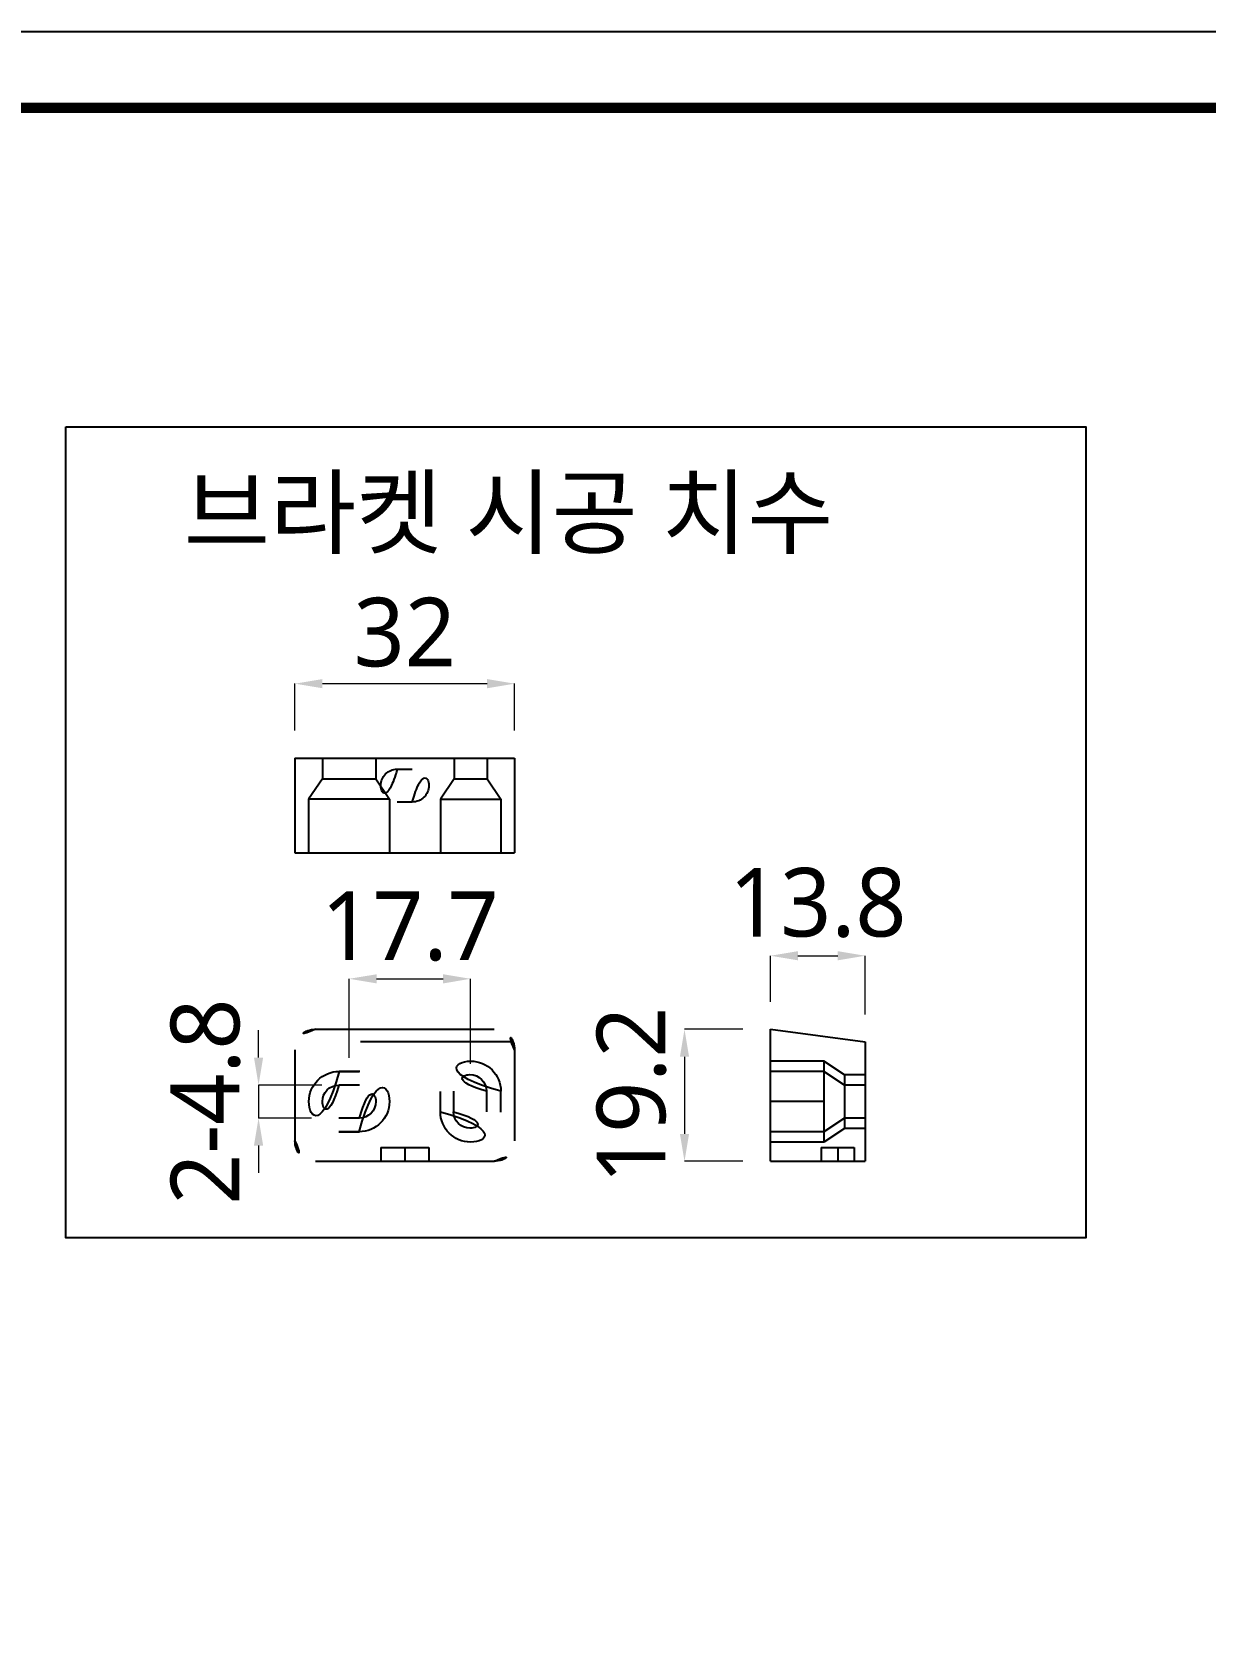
# Model space of a CAD drawing. Extents: x 16296675745 to 16296677481, y -37409619395 to -37409618123.
# Drawn here: x 16296676140.9 to 16296676311.8, y -37409618941.7 to -37409618710.2 of the extents above; entities that cross this region are included whole.
import ezdxf

# ---------------------------------------------------------------- set-up
doc = ezdxf.new("R2010")
doc.units = 0
doc.header["$LTSCALE"] = 10
doc.header["$MEASUREMENT"] = 0
doc.header["$PDMODE"] = 3
doc.header["$PDSIZE"] = -10
doc.linetypes.add('HIDDEN2', pattern=[4.7625, 3.175, -1.5875])
doc.linetypes.add('HIDDENX2', pattern=[0.75, 0.5, -0.25])
doc.layers.get('0').update_dxf_attribs({"linetype": 'CONTINUOUS'})
doc.layers.get('DEFPOINTS').update_dxf_attribs({"linetype": 'CONTINUOUS'})
doc.layers.add('BODY', color=7, linetype='CONTINUOUS')
doc.styles.add('Daelim Dimension', font='')
doc.styles.get('Daelim Dimension').set_extended_font_data('NanumGothic')
doc.dimstyles.new('DEFAULT', dxfattribs={"dimscale": 2, "dimtxt": 2, "dimasz": 2, "dimexe": 0, "dimexo": 2, "dimgap": 1, "dimtad": 1, "dimdec": 1, "dimzin": 9, "dimdsep": 46, "dimtxsty": 'Daelim Dimension', "dimcen": 0.5, "dimclrd": 252, "dimclre": 252, "dimclrt": 3, "dimadec": 1, "dimazin": 0, "dimtfac": 1, "dimtdec": 1, "dimtix": 1, "dimtmove": 0, "dimatfit": 3, "dimfxl": 1, "dimtolj": 1, "dimtzin": 1, "dimlwd": 9, "dimlwe": 9, "dimarcsym": 0})

# ---------------------------------------------------------------- blocks, each defined once
blk = doc.blocks.new('*D33')
at = {"color": 5, "lineweight": 9, "ltscale": 0.5, "transparency": 16777216}
for p, q in [((16296676179.22957, -37409618811.978447), (16296676179.22957, -37409618805.136909)), ((16296676183.22957, -37409618805.136909), (16296676207.22957, -37409618805.136909)), ((16296676211.22957, -37409618811.978447), (16296676211.22957, -37409618805.136909))]:
    blk.add_line(p, q, dxfattribs=at)
at = {"color": 5, "ltscale": 0.5, "transparency": 16777216}
for points in [[(16296676183.22957, -37409618804.470253), (16296676183.22957, -37409618805.803574), (16296676179.22957, -37409618805.136909)], [(16296676207.22957, -37409618804.470253), (16296676207.22957, -37409618805.803574), (16296676211.22957, -37409618805.136909)]]:
    blk.add_solid(points, dxfattribs=at)
at = {"layer": 'DEFPOINTS', "color": 0, "ltscale": 0.5, "transparency": 16777216}
for p in [(16296676211.22957, -37409618805.136909), (16296676179.22957, -37409618815.978447), (16296676211.22957, -37409618815.978447)]:
    blk.add_point(p, dxfattribs=at)
at = {"color": 7, "ltscale": 0.5, "transparency": 16777216, "insert": (16296676195.22957, -37409618797.686256), "char_height": 10, "attachment_point": 5, "style": 'Daelim Dimension'}
blk.add_mtext('\\A1;32', dxfattribs=at)
blk = doc.blocks.new('*D34')
at = {"color": 5, "lineweight": 9, "ltscale": 0.5, "transparency": 16777216}
for p, q in [((16296676187.13, -37409618859.62), (16296676187.13, -37409618848.13)), ((16296676191.13, -37409618848.13), (16296676200.82, -37409618848.13)), ((16296676204.82, -37409618860.52), (16296676204.82, -37409618848.13))]:
    blk.add_line(p, q, dxfattribs=at)
at = {"color": 5, "ltscale": 0.5, "transparency": 16777216}
for points in [[(16296676191.13, -37409618847.47), (16296676191.13, -37409618848.8), (16296676187.13, -37409618848.13)], [(16296676200.82, -37409618847.47), (16296676200.82, -37409618848.8), (16296676204.82, -37409618848.13)]]:
    blk.add_solid(points, dxfattribs=at)
at = {"layer": 'DEFPOINTS', "color": 0, "ltscale": 0.5, "transparency": 16777216}
for p in [(16296676204.82, -37409618848.13), (16296676187.13, -37409618863.62), (16296676204.82, -37409618864.52)]:
    blk.add_point(p, dxfattribs=at)
at = {"color": 7, "ltscale": 0.5, "transparency": 16777216, "insert": (16296676195.98, -37409618840.49), "char_height": 10, "attachment_point": 5, "style": 'Daelim Dimension'}
blk.add_mtext('\\A1;17.7', dxfattribs=at)
blk = doc.blocks.new('*D35')
at = {"color": 5, "lineweight": 9, "ltscale": 0.5, "transparency": 16777216}
for p, q in [((16296676248.48226, -37409618851.484337), (16296676248.48226, -37409618844.771461)), ((16296676252.48226, -37409618844.771461), (16296676258.282261, -37409618844.771461)), ((16296676262.282261, -37409618853.324341), (16296676262.282261, -37409618844.771461))]:
    blk.add_line(p, q, dxfattribs=at)
at = {"color": 5, "ltscale": 0.5, "transparency": 16777216}
for points in [[(16296676252.48226, -37409618844.104797), (16296676252.48226, -37409618845.438133), (16296676248.48226, -37409618844.771461)], [(16296676258.282261, -37409618844.104797), (16296676258.282261, -37409618845.438133), (16296676262.282261, -37409618844.771461)]]:
    blk.add_solid(points, dxfattribs=at)
at = {"layer": 'DEFPOINTS', "color": 0, "ltscale": 0.5, "transparency": 16777216}
for p in [(16296676262.282261, -37409618844.771461), (16296676248.48226, -37409618855.484337), (16296676262.282261, -37409618857.324341)]:
    blk.add_point(p, dxfattribs=at)
at = {"color": 7, "ltscale": 0.5, "transparency": 16777216, "insert": (16296676255.382259, -37409618837.070457), "char_height": 10, "attachment_point": 5, "style": 'Daelim Dimension'}
blk.add_mtext('\\A1;13.8', dxfattribs=at)
blk = doc.blocks.new('*D36')
at = {"color": 5, "lineweight": 9, "ltscale": 0.5, "transparency": 16777216}
for p, q in [((16296676244.48226, -37409618855.48434), (16296676235.96798, -37409618855.48434)), ((16296676235.96798, -37409618859.48434), (16296676235.96798, -37409618870.71546)), ((16296676244.48226, -37409618874.71546), (16296676235.96798, -37409618874.71546))]:
    blk.add_line(p, q, dxfattribs=at)
at = {"color": 5, "ltscale": 0.5, "transparency": 16777216}
for points in [[(16296676235.30132, -37409618859.48434), (16296676236.63465, -37409618859.48434), (16296676235.96798, -37409618855.48434)], [(16296676235.30132, -37409618870.71546), (16296676236.63465, -37409618870.71546), (16296676235.96798, -37409618874.71546)]]:
    blk.add_solid(points, dxfattribs=at)
at = {"layer": 'DEFPOINTS', "color": 0, "ltscale": 0.5, "transparency": 16777216}
for p in [(16296676248.48226, -37409618855.48434), (16296676235.96798, -37409618874.71546), (16296676248.48226, -37409618874.71546)]:
    blk.add_point(p, dxfattribs=at)
at = {"color": 7, "ltscale": 0.5, "transparency": 16777216, "insert": (16296676228.26698, -37409618865.0999), "char_height": 10, "attachment_point": 5, "rotation": 90, "style": 'Daelim Dimension'}
blk.add_mtext('\\A1;19.2', dxfattribs=at)
blk = doc.blocks.new('*D51')
at = {"color": 5, "lineweight": 9, "ltscale": 0.5, "transparency": 16777216}
for p, q in [((16296676173.93564, -37409618859.615494), (16296676173.93564, -37409618855.615494)), ((16296676183.12957, -37409618863.615494), (16296676173.93564, -37409618863.615494)), ((16296676173.93564, -37409618863.615494), (16296676173.93564, -37409618868.415489)), ((16296676181.62957, -37409618868.415489), (16296676173.93564, -37409618868.415489)), ((16296676173.93564, -37409618872.415489), (16296676173.93564, -37409618876.415489))]:
    blk.add_line(p, q, dxfattribs=at)
at = {"color": 5, "ltscale": 0.5, "transparency": 16777216}
for points in [[(16296676173.26897, -37409618859.615494), (16296676174.602301, -37409618859.615494), (16296676173.93564, -37409618863.615494)], [(16296676173.26897, -37409618872.415489), (16296676174.602301, -37409618872.415489), (16296676173.93564, -37409618868.415489)]]:
    blk.add_solid(points, dxfattribs=at)
at = {"layer": 'DEFPOINTS', "color": 0, "ltscale": 0.5, "transparency": 16777216}
for p in [(16296676187.12957, -37409618863.615494), (16296676173.93564, -37409618868.415489), (16296676185.62957, -37409618868.415489)]:
    blk.add_point(p, dxfattribs=at)
at = {"color": 7, "ltscale": 0.5, "transparency": 16777216, "insert": (16296676166.23464, -37409618866.015488), "char_height": 10, "attachment_point": 5, "rotation": 90, "style": 'Daelim Dimension'}
blk.add_mtext('\\A1;2-4.8', dxfattribs=at)

msp = doc.modelspace()

# ---------------------------------------------------------------- linework, layer by layer
at = {"ltscale": 0.5}
msp.add_lwpolyline([(16296675826.83497, -37409619187.177101), (16296676477.83497, -37409619187.177101), (16296676477.83497, -37409618710.177101), (16296675826.83497, -37409618710.177101)], close=True, dxfattribs=at)
at = {"color": 5, "linetype": 'ByBlock', "lineweight": 200, "const_width": 1.5}
msp.add_lwpolyline([(16296675837.303169, -37409619166.75238), (16296676467.303169, -37409619166.75238), (16296676467.303169, -37409618721.25238), (16296675837.303169, -37409618721.25238)], close=True, dxfattribs=at)
at = {"layer": 'BODY', "lineweight": -3, "ltscale": 0.7}
for p, q in [((16296676179.22957, -37409618815.978447), (16296676179.22957, -37409618829.778458)), ((16296676211.22957, -37409618815.978447), (16296676211.22957, -37409618829.778458))]:
    msp.add_line(p, q, dxfattribs=at)
at = {"layer": 'BODY'}
for p, q in [((16296676179.22957, -37409618815.978447), (16296676211.22957, -37409618815.978447)), ((16296676179.22957, -37409618829.778458), (16296676211.22957, -37409618829.778458)), ((16296676182.22957, -37409618855.484337), (16296676208.22957, -37409618855.484337)), ((16296676262.282261, -37409618857.324341), (16296676262.282261, -37409618874.715462)), ((16296676182.22957, -37409618874.715462), (16296676208.22957, -37409618874.715462)), ((16296676248.48226, -37409618874.715462), (16296676262.282261, -37409618874.715462))]:
    msp.add_line(p, q, dxfattribs=at)
at = {"layer": 'BODY', "linetype": 'HIDDENX2', "lineweight": -3, "ltscale": 0.7}
for p, q in [((16296676183.22957, -37409618815.978462), (16296676183.22957, -37409618818.978462)), ((16296676191.02957, -37409618815.978462), (16296676191.02957, -37409618818.978462)), ((16296676202.429569, -37409618815.978462), (16296676202.429569, -37409618818.978447)), ((16296676207.22957, -37409618815.978462), (16296676207.22957, -37409618818.978447)), ((16296676181.22957, -37409618821.978462), (16296676181.22957, -37409618829.778458)), ((16296676193.02957, -37409618821.978462), (16296676193.02957, -37409618829.778458)), ((16296676200.429569, -37409618821.978447), (16296676200.429569, -37409618829.778458)), ((16296676209.22957, -37409618821.978447), (16296676209.22957, -37409618829.778458))]:
    msp.add_line(p, q, dxfattribs=at)
at = {"layer": 'BODY', "linetype": 'HIDDENX2', "ltscale": 0.7}
for p, q in [((16296676194.12957, -37409618817.578461), (16296676196.329571, -37409618817.578461)), ((16296676183.22957, -37409618818.978462), (16296676191.02957, -37409618818.978462)), ((16296676202.429569, -37409618818.978447), (16296676207.22957, -37409618818.978447)), ((16296676193.02957, -37409618821.978462), (16296676181.22957, -37409618821.978462)), ((16296676196.329571, -37409618822.378464), (16296676194.12957, -37409618822.378464)), ((16296676200.429569, -37409618821.978447), (16296676209.22957, -37409618821.978447)), ((16296676256.28224, -37409618860.115494), (16296676248.48226, -37409618860.115494)), ((16296676256.282261, -37409618861.615494), (16296676248.48226, -37409618861.615494)), ((16296676256.28224, -37409618860.115494), (16296676256.28224, -37409618871.915489)), ((16296676262.282249, -37409618862.115494), (16296676259.28224, -37409618862.115494)), ((16296676259.28224, -37409618862.115494), (16296676259.28224, -37409618869.915489)), ((16296676262.282261, -37409618863.615494), (16296676259.282261, -37409618863.615494)), ((16296676256.282261, -37409618866.015503), (16296676248.48226, -37409618866.015503)), ((16296676262.282261, -37409618868.415489), (16296676259.282261, -37409618868.415489)), ((16296676256.282261, -37409618870.415489), (16296676248.48226, -37409618870.415489)), ((16296676262.282249, -37409618869.915489), (16296676259.28224, -37409618869.915489)), ((16296676191.72957, -37409618872.715462), (16296676191.72957, -37409618874.715462)), ((16296676195.22957, -37409618872.715462), (16296676195.22957, -37409618874.715462)), ((16296676198.72957, -37409618872.715462), (16296676198.72957, -37409618874.715462)), ((16296676256.28224, -37409618871.915489), (16296676248.48226, -37409618871.915489)), ((16296676255.882259, -37409618872.715462), (16296676260.682249, -37409618872.715462))]:
    msp.add_line(p, q, dxfattribs=at)
at = {"layer": 'BODY', "linetype": 'HIDDENX2'}
for p, q in [((16296676183.22957, -37409618818.978462), (16296676181.22957, -37409618821.978462)), ((16296676191.02957, -37409618818.978462), (16296676193.02957, -37409618821.978462)), ((16296676202.429569, -37409618818.978447), (16296676200.429569, -37409618821.978447)), ((16296676207.22957, -37409618818.978447), (16296676209.22957, -37409618821.978447)), ((16296676259.28224, -37409618862.115494), (16296676256.28224, -37409618860.115494)), ((16296676259.282261, -37409618863.615494), (16296676256.282261, -37409618861.615494)), ((16296676259.282261, -37409618868.415489), (16296676256.282261, -37409618870.415489)), ((16296676259.28224, -37409618869.915489), (16296676256.28224, -37409618871.915489)), ((16296676191.72957, -37409618872.715462), (16296676198.72957, -37409618872.715462)), ((16296676255.882259, -37409618872.715462), (16296676255.882259, -37409618874.715462)), ((16296676258.282261, -37409618872.715462), (16296676258.282261, -37409618874.715462)), ((16296676260.682249, -37409618872.715462), (16296676260.682249, -37409618874.715462))]:
    msp.add_line(p, q, dxfattribs=at)
at = {"layer": 'BODY', "linetype": 'HIDDEN2', "ltscale": 0.7}
msp.add_line((16296676210.996229, -37409618857.324341), (16296676179.46291, -37409618857.324341), dxfattribs=at)
at = {"layer": 'BODY', "ltscale": 0.7}
for p, q in [((16296676248.48226, -37409618855.484337), (16296676262.282261, -37409618857.324341)), ((16296676248.48226, -37409618874.715462), (16296676248.48226, -37409618855.484337)), ((16296676179.22957, -37409618858.484337), (16296676179.22957, -37409618871.715462)), ((16296676211.22957, -37409618858.484337), (16296676211.22957, -37409618871.715462)), ((16296676185.592621, -37409618861.615494), (16296676188.592621, -37409618861.615494)), ((16296676188.666519, -37409618861.615494), (16296676185.666519, -37409618861.615494)), ((16296676188.62957, -37409618863.615494), (16296676185.62957, -37409618863.615494)), ((16296676200.415979, -37409618867.541962), (16296676200.415979, -37409618864.541962)), ((16296676202.329571, -37409618864.487778), (16296676202.329571, -37409618867.487778)), ((16296676207.12957, -37409618864.487778), (16296676207.12957, -37409618867.487778)), ((16296676209.22957, -37409618867.541962), (16296676209.22957, -37409618864.541962)), ((16296676188.62957, -37409618868.415489), (16296676185.62957, -37409618868.415489)), ((16296676188.62957, -37409618870.415489), (16296676185.62957, -37409618870.415489)), ((16296676185.62957, -37409618870.415489), (16296676188.62957, -37409618870.415489))]:
    msp.add_line(p, q, dxfattribs=at)
msp.add_lwpolyline([(16296676145.86375, -37409618767.723862), (16296676294.399759, -37409618767.723862), (16296676294.399759, -37409618885.885193), (16296676145.86375, -37409618885.885193)], close=True, dxfattribs=at)
at = {"layer": 'BODY', "linetype": 'HIDDENX2', "ltscale": 0.7}
for centre, start, end in [((16296676194.12957, -37409618819.978447), 90, 270), ((16296676196.329571, -37409618819.978447), 270, 90)]:
    msp.add_arc(centre, 2.4, start, end, dxfattribs=at)
at = {"layer": 'BODY'}
for centre, radius, start, end in [((16296676182.22957, -37409618858.484337), 3, 90, 180), ((16296676208.22957, -37409618858.484337), 3, 0, 90), ((16296676185.666519, -37409618866.015503), 4.4, 90, 270), ((16296676188.592621, -37409618866.015503), 4.4, 270, 90), ((16296676204.822769, -37409618864.52166), 4.406793, 0, 180), ((16296676204.822769, -37409618867.50808), 4.406793, 180, 0), ((16296676182.22957, -37409618871.715462), 3, 180, 270), ((16296676208.22957, -37409618871.715462), 3, 270, 0)]:
    msp.add_arc(centre, radius, start, end, dxfattribs=at)
at = {"layer": 'BODY', "ltscale": 0.7}
for centre, start, end in [((16296676204.72957, -37409618864.487778), 0, 180), ((16296676185.62957, -37409618866.015503), 90, 270), ((16296676188.62957, -37409618866.015503), 270, 90), ((16296676204.72957, -37409618867.487778), 180, 0)]:
    msp.add_arc(centre, 2.4, start, end, dxfattribs=at)
at = {"layer": 'BODY'}
msp.add_open_spline([(16296676196.40383, -37409618874.715439), (16296676196.40383, -37409618874.715446), (16296676196.40383, -37409618874.715462)], degree=2, dxfattribs=at)

# ---------------------------------------------------------------- texts
at = {"ltscale": 0.5, "insert": (16296676163.048969, -37409618775.175842), "char_height": 10, "attachment_point": 1, "style": 'Daelim Dimension'}
msp.add_mtext('브라켓 시공 치수', dxfattribs=at)

# ---------------------------------------------------------------- dimensions: what is measured, and where the dimension line sits
at = {"ltscale": 0.5}
dim = msp.add_linear_dim(base=(16296676211.22957, -37409618805.136909), p1=(16296676179.22957, -37409618815.978447), p2=(16296676211.22957, -37409618815.978447), dimstyle='DEFAULT', override={"dimtxt": 5, "dimclrd": 5, "dimclre": 5, "dimclrt": 7}, dxfattribs=at)
dim.commit()
dim.dimension.update_dxf_attribs({"geometry": '*D33', "text_midpoint": (16296676195.22957, -37409618797.686256)})
for base, p1, p2, picture, middle in [((16296676262.282261, -37409618844.771461), (16296676248.48226, -37409618855.484337), (16296676262.282261, -37409618857.324341), '*D35', (16296676255.382259, -37409618844.771461)), ((16296676204.822769, -37409618848.132469), (16296676187.12957, -37409618863.615494), (16296676204.822769, -37409618864.52166), '*D34', (16296676195.97617, -37409618848.132469))]:
    dim = msp.add_linear_dim(base=base, p1=p1, p2=p2, dimstyle='DEFAULT', override={"dimtxt": 5, "dimclrd": 5, "dimclre": 5, "dimclrt": 7}, dxfattribs=at)
    dim.commit()
    dim.dimension.update_dxf_attribs({"geometry": picture, "text_midpoint": middle, "dimtype": 160})
dim = msp.add_linear_dim(base=(16296676173.93564, -37409618868.415489), p1=(16296676187.12957, -37409618863.615494), p2=(16296676185.62957, -37409618868.415489), angle=90, text='2-<>', dimstyle='DEFAULT', override={"dimtxt": 5, "dimclrd": 5, "dimclre": 5, "dimclrt": 7}, dxfattribs=at)
dim.commit()
dim.dimension.update_dxf_attribs({"geometry": '*D51', "text_midpoint": (16296676166.23464, -37409618866.015488)})
dim = msp.add_linear_dim(base=(16296676235.967979, -37409618874.715462), p1=(16296676248.48226, -37409618855.484337), p2=(16296676248.48226, -37409618874.715462), angle=90, dimstyle='DEFAULT', override={"dimtxt": 5, "dimclrd": 5, "dimclre": 5, "dimclrt": 7}, dxfattribs=at)
dim.commit()
dim.dimension.update_dxf_attribs({"geometry": '*D36', "text_midpoint": (16296676235.967991, -37409618865.099899), "dimtype": 160})

doc.saveas('drawing.dxf')
